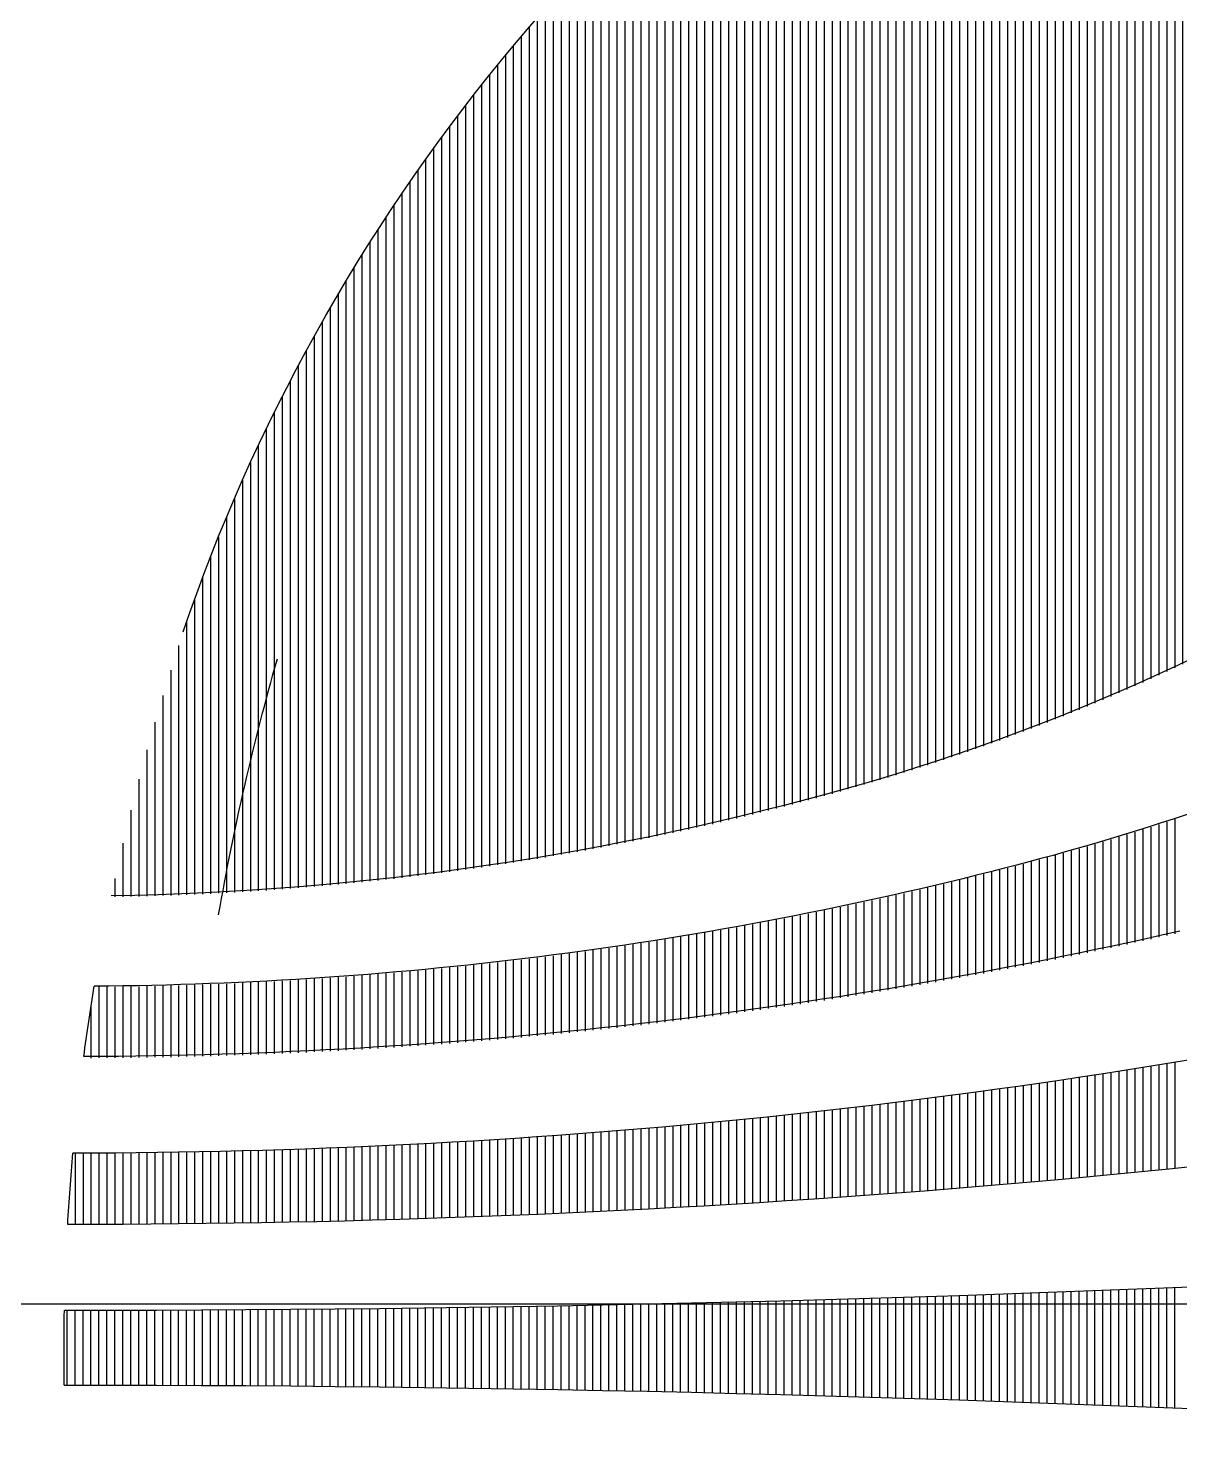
# Model space of a CAD drawing. Header units: millimetres. Extents: x -77 to 207, y -160 to 187.
# Drawn here: x -51.93927 to -51.93505, y 35.18606 to 35.19121 of the extents above; entities that cross this region are included whole.
import ezdxf
from ezdxf.xclip import XClip

# ---------------------------------------------------------------- set-up
doc = ezdxf.new("R2010")
doc.units = ezdxf.units.MM
doc.header["$LTSCALE"] = 0.1
doc.layers.add('C01 Foil blanco', color=30, linetype='Continuous')
doc.layers.add('X REF - ANELO INST bind$0$X REF - ANELO$0$E-GENERAL', color=8, linetype='Continuous')
pattern_1 = [(45, (0, 0), (-0.179605122421383, 0.1796051224213831), [])]

# ---------------------------------------------------------------- blocks, each defined once
blk = doc.blocks.new('X REF - ANELO INST bind$0$X REF - ANELO$0$AUDIT_I_120515110311-0')
at = {"color": 0}
for centre, radius, start, end in [((2.220489474828355, 0.316798832448967), 0.0099672494595885, 6.998704741774852, 8.67432527017136), ((2.220489474828355, 0.316798832448967), 0.0099672494595989, 3.023296807646706, 4.710006558866759), ((2.230443870441376, 0.409342891315646), 0.0923714434822247, 270, 270.0070457300351), ((2.220489474828355, 0.316798832448967), 0.0099672494595859, 0, 0.9923166444834469), ((2.220489474828355, 0.316798832448967), 0.0099672494595644, 359.2366733084932, 0), ((2.230443870441376, 0.2242946032738473), 0.0923714445597875, 89.99257572838404, 90)]:
    blk.add_arc(centre, radius, start, end, dxfattribs=at)
blk = doc.blocks.new('*X76')
at = {"color": 0}
for p, q in [((64.33915434204141, 50.4), (67.63000741442691, 50.4)), ((64.34815691324093, 50.2), (67.62100484322741, 50.2)), ((64.35709433321382, 50), (67.61206742325453, 50)), ((64.36596660479883, 49.8), (67.6031951516693, 49.8)), ((64.37477373081538, 49.6), (67.59438802565296, 49.6)), ((64.38351571406042, 49.40000000000001), (67.58564604240792, 49.40000000000001)), ((64.39219255731132, 49.2), (67.576969199157, 49.2)), ((64.40080426332383, 49), (67.56835749314428, 49)), ((64.40935083483328, 48.79999999999999), (67.55981092163485, 48.79999999999999)), ((64.41783227455426, 48.6), (67.55132948191408, 48.6)), ((64.42624858517956, 48.39999999999999), (67.54291317128853, 48.39999999999999)), ((64.43459976938266, 48.2), (67.53456198708568, 48.2)), ((64.44288582981494, 48), (67.52627592665317, 48)), ((64.45110676910758, 47.8), (67.51805498736053, 47.8)), ((64.45926258987082, 47.6), (67.5098991665975, 47.6)), ((64.4673532946938, 47.40000000000001), (67.50180846177432, 47.40000000000001)), ((64.47537888614532, 47.2), (67.493782870323, 47.2)), ((64.4833393667734, 47), (67.4858223896947, 47)), ((64.49123473910457, 46.79999999999998), (67.47792701736353, 46.79999999999998)), ((64.49906500564566, 46.6), (67.47009675082266, 46.6)), ((64.50683016888115, 46.39999999999999), (67.46233158758719, 46.39999999999999)), ((64.51453023127624, 46.2), (67.4546315251921, 46.2)), ((64.52216519527474, 46), (67.4469965611936, 46)), ((64.52973506329954, 45.8), (67.4394266931688, 45.8)), ((64.53723983775308, 45.6), (67.43192191871526, 45.6)), ((64.54467952101663, 45.4), (67.42448223545148, 45.4)), ((64.55205411545103, 45.2), (67.41710764101731, 45.2)), ((64.55936362339617, 45), (67.40979813307217, 45)), ((64.56660804717103, 44.79999999999999), (67.40255370929708, 44.79999999999999)), ((64.57378738907484, 44.59999999999999), (67.3953743673935, 44.59999999999999)), ((64.58090165138424, 44.4), (67.3882601050841, 44.4)), ((64.58795083635687, 44.2), (67.38121092011147, 44.2)), ((64.59493494622846, 44), (67.37422681023986, 44)), ((64.6018539832146, 43.79999999999999), (67.36730777325353, 43.79999999999999)), ((64.60870794951006, 43.6), (67.36045380695828, 43.6)), ((64.6154968472888, 43.39999999999998), (67.35366490917932, 43.39999999999998)), ((64.62222067870425, 43.2), (67.34694107776409, 43.2)), ((64.62887944588829, 43), (67.34028231058005, 43)), ((64.6354731509532, 42.8), (67.33368860551514, 42.8)), ((64.64200179598947, 42.6), (67.32715996047864, 42.6)), ((64.64846538306824, 42.40000000000001), (67.3206963734001, 42.40000000000001)), ((64.65486391423836, 42.2), (67.31429784222996, 42.2)), ((64.66119739152919, 42), (67.30796436493915, 42)), ((64.6674658169486, 41.79999999999997), (67.30169593951973, 41.79999999999997)), ((64.67366919248433, 41.6), (67.295492563984, 41.6)), ((64.67980752010271, 41.39999999999999), (67.28935423636564, 41.39999999999999)), ((64.68588080175027, 41.2), (67.28328095471807, 41.2)), ((64.69188903935219, 41), (67.27727271711613, 41)), ((64.69783223481295, 40.8), (67.27132952165539, 40.8)), ((64.7037103900168, 40.6), (67.26545136645132, 40.6)), ((64.70952350682683, 40.4), (67.2596382496415, 40.4)), ((64.71527158708591, 40.2), (67.25389016938243, 40.2)), ((64.72095463261576, 40), (67.24820712385258, 40)), ((64.7265726452174, 39.8), (67.24258911125094, 39.8)), ((64.73212562667184, 39.6), (67.23703612979646, 39.6)), ((64.73761357873853, 39.40000000000001), (67.23154817772956, 39.40000000000001)), ((64.74303650315731, 39.2), (67.22612525331101, 39.2)), ((64.74839440164601, 39), (67.22076735482231, 39)), ((64.75368727590285, 38.80000000000001), (67.21547448056549, 38.80000000000001)), ((64.75891512760495, 38.6), (67.21024662886316, 38.6)), ((64.76407795840896, 38.40000000000001), (67.20508379805939, 38.40000000000001)), ((64.76917576995083, 38.2), (67.19998598651748, 38.2)), ((64.7742085638456, 38), (67.19495319262273, 38)), ((64.77917634168762, 37.80000000000001), (67.1899854147805, 37.80000000000001)), ((64.78407910505166, 37.6), (67.18508265141668, 37.6)), ((64.78891685549024, 37.4), (67.1802449009781, 37.4)), ((64.79368959453632, 37.20000000000001), (67.17547216193202, 37.20000000000001)), ((64.79839732370169, 37), (67.17076443276642, 37)), ((64.80304004447794, 36.80000000000001), (67.16612171199017, 36.80000000000001)), ((64.80761775833571, 36.6), (67.16154399813261, 36.6)), ((64.8121304667252, 36.4), (67.15703128974314, 36.4)), ((64.81657817107543, 36.2), (67.1525835853929, 36.2)), ((64.82096087279568, 36), (67.14820088367264, 36)), ((64.82527857327386, 35.8), (67.14388318319446, 35.8)), ((64.82953127387736, 35.6), (67.13963048259075, 35.6)), ((64.83371897595384, 35.4), (67.1354427805145, 35.4)), ((64.83784168082889, 35.2), (67.13132007563922, 35.2)), ((64.84189938980853, 35), (67.1272623666598, 35)), ((64.84589210417789, 34.8), (67.12326965229045, 34.8)), ((64.84981982520094, 34.6), (67.1193419312674, 34.6)), ((64.85368255412207, 34.4), (67.11547920234602, 34.4)), ((64.85748029216438, 34.2), (67.11168146430396, 34.2)), ((64.86121304053017, 34), (67.10794871593794, 34)), ((64.8648808004018, 33.80000000000001), (67.10428095606653, 33.80000000000001)), ((64.86848357294046, 33.6), (67.10067818352786, 33.6)), ((64.87202135928715, 33.4), (67.09714039718097, 33.4)), ((64.87549416056207, 33.2), (67.09366759590625, 33.2)), ((64.8789019778644, 33), (67.09025977860392, 33)), ((64.88224481227347, 32.80000000000001), (67.08691694419463, 32.80000000000001)), ((64.88552266484771, 32.6), (67.0836390916204, 32.6)), ((64.88873553662461, 32.4), (67.0804262198435, 32.4)), ((64.8918834286219, 32.20000000000001), (67.07727832784646, 32.20000000000001)), ((64.8949663418357, 32), (67.07419541463264, 32)), ((64.8979842772419, 31.8), (67.07117747922644, 31.8)), ((64.90093723579639, 31.6), (67.0682245206717, 31.6)), ((64.90382521843411, 31.40000000000001), (67.06533653803422, 31.40000000000001)), ((64.90664822606868, 31.2), (67.06251353039966, 31.2)), ((64.90940625959409, 31), (67.059755496874, 31)), ((64.9120993198835, 30.8), (67.0570624365846, 30.8)), ((64.91472740778954, 30.6), (67.0544343486788, 30.6)), ((64.91729052414371, 30.4), (67.0518712323244, 30.4)), ((64.91978866975751, 30.2), (67.04937308671083, 30.2)), ((64.92222184542197, 30), (67.04693991104637, 30)), ((64.92459005190676, 29.8), (67.04457170456158, 29.8)), ((64.92689328996175, 29.6), (67.0422684665066, 29.6)), ((64.9291315603159, 29.4), (67.0400301961522, 29.4)), ((64.93130486367816, 29.2), (67.03785689279015, 29.2)), ((64.93341320073569, 29), (67.03574855573265, 29)), ((64.935456572156, 28.8), (67.03370518431234, 28.8)), ((64.937434978586, 28.6), (67.03172677788211, 28.6)), ((64.93934842065164, 28.4), (67.02981333581671, 28.4)), ((64.94119689895888, 28.2), (67.02796485750946, 28.2)), ((64.94298041409229, 28), (67.02618134237605, 28)), ((64.94469896661667, 27.8), (67.02446278985167, 27.8)), ((64.94635255707567, 27.6), (67.02280919939243, 27.6)), ((64.94794118599293, 27.4), (67.0212205704754, 27.4)), ((64.94946485387072, 27.20000000000001), (67.01969690259739, 27.20000000000001)), ((64.95092356119176, 27), (67.01823819527658, 27)), ((64.95231730841759, 26.8), (67.01684444805073, 26.8)), ((64.9536460959889, 26.6), (67.01551566047942, 26.6)), ((64.95490992432678, 26.40000000000001), (67.01425183214154, 26.40000000000001)), ((64.95610879383048, 26.2), (67.01305296263763, 26.2)), ((64.95724270488017, 26), (67.01191905158815, 26)), ((64.9583116578342, 25.8), (67.01085009863414, 25.8)), ((64.9593156530309, 25.6), (67.00984610343744, 25.6)), ((64.96025469078813, 25.4), (67.0089070656802, 25.4)), ((64.96112877140285, 25.2), (67.00803298506526, 25.2)), ((64.96193789515199, 25), (67.00722386131635, 25)), ((64.96268206229115, 24.8), (67.00647969417696, 24.8)), ((64.96336127305632, 24.6), (67.00580048341203, 24.6)), ((64.9639755276621, 24.4), (67.00518622880622, 24.4)), ((64.96452482630274, 24.2), (67.00463693016557, 24.2)), ((64.96500916915238, 24), (67.00415258731596, 24)), ((64.96542855636426, 23.8), (67.00373320010408, 23.8)), ((64.96578298807071, 23.6), (67.00337876839738, 23.6)), ((64.96607246438452, 23.4), (67.00308929208381, 23.4)), ((64.96629698539664, 23.2), (67.00286477107147, 23.2)), ((64.96645655117868, 23), (67.00270520528943, 23)), ((64.96655116178088, 22.8), (67.00261059468744, 22.8)), ((64.96658081723285, 22.6), (67.00258093923526, 22.6))]:
    blk.add_line(p, q, dxfattribs=at)
blk = doc.blocks.new('*X75')
at = {"color": 0}
for p, q in [((57.91151567785303, 50.4), (60.80641315365301, 50.4)), ((57.94737759596937, 50.2), (60.82842068008607, 50.2)), ((57.98297254292186, 50), (60.8502675200266, 50)), ((58.01830070301497, 49.8), (60.87195371527133, 49.8)), ((58.05336225900399, 49.6), (60.89347930729565, 49.6)), ((58.08815739210023, 49.40000000000001), (60.91484433725351, 49.40000000000001)), ((58.12268628197563, 49.2), (60.93604884597802, 49.2)), ((58.15694910676757, 49), (60.95709287398176, 49)), ((58.19094604308387, 48.79999999999999), (60.97797646145727, 48.79999999999999)), ((58.22467726600724, 48.6), (60.99869964827747, 48.6)), ((58.25814294910017, 48.39999999999999), (61.01926247399581, 48.39999999999999)), ((58.29134326440946, 48.2), (61.039664977847, 48.2)), ((58.32427838247086, 48), (61.05990719874694, 48)), ((58.35694847231343, 47.8), (61.07998917529368, 47.8)), ((58.38935370146436, 47.6), (61.09991094576718, 47.6)), ((58.42149423595308, 47.40000000000001), (61.11967254813009, 47.40000000000001)), ((58.45337024031588, 47.2), (61.1392740200281, 47.2)), ((58.48498187760015, 47), (61.15871539879004, 47)), ((58.51632930936871, 46.79999999999998), (61.17799672142847, 46.79999999999998)), ((58.54741269570407, 46.6), (61.19711802463996, 46.6)), ((58.57823219521279, 46.39999999999999), (61.21607934480545, 46.39999999999999)), ((58.60878796502934, 46.2), (61.23488071799056, 46.2)), ((58.63908016082056, 46), (61.25352217994606, 46)), ((58.66910893678954, 45.8), (61.27200376610801, 45.8)), ((58.69887444567972, 45.6), (61.29032551159843, 45.6)), ((58.72837683877897, 45.4), (61.30848745122523, 45.4)), ((58.75761626592328, 45.2), (61.32648961948274, 45.2)), ((58.7865928755011, 45), (61.34433205055223, 45)), ((58.81530681445685, 44.79999999999999), (61.36201477830184, 44.79999999999999)), ((58.84375822829486, 44.59999999999999), (61.37953783628735, 44.59999999999999)), ((58.87194726108314, 44.4), (61.39690125775199, 44.4)), ((58.89987405545729, 44.2), (61.41410507562728, 44.2)), ((58.92753875262394, 44), (61.43114932253297, 44)), ((58.95494149236458, 43.79999999999999), (61.44803403077752, 43.79999999999999)), ((58.98208241303911, 43.6), (61.4647592323584, 43.6)), ((59.00896165158943, 43.39999999999998), (61.48132495896232, 43.39999999999998)), ((59.03557934354304, 43.2), (61.4977312419657, 43.2)), ((59.06193562301647, 43), (61.51397811243464, 43)), ((59.08803062271875, 42.8), (61.53006560112567, 42.8)), ((59.11386447395482, 42.6), (61.54599373848561, 42.6)), ((59.13943730662893, 42.40000000000001), (61.5617625546522, 42.40000000000001)), ((59.16474924924798, 42.2), (61.57737207945411, 42.2)), ((59.1898004289248, 42), (61.59282234241146, 42)), ((59.21459097138139, 41.79999999999997), (61.60811337273592, 41.79999999999997)), ((59.23912100095217, 41.6), (61.62324519933122, 41.6)), ((59.26339064058725, 41.39999999999999), (61.63821785079313, 41.39999999999999)), ((59.28740001185532, 41.2), (61.65303135540979, 41.2)), ((59.311149234947, 41), (61.6676857411623, 41)), ((59.33463842867784, 40.8), (61.68218103572463, 40.8)), ((59.35786771049123, 40.6), (61.69651726646384, 40.6)), ((59.38083719646158, 40.4), (61.71069446044089, 40.4)), ((59.40354700129711, 40.2), (61.72471264441014, 40.2)), ((59.42599723834289, 40), (61.73857184482006, 40)), ((59.4481880195836, 39.8), (61.75227208781371, 39.8)), ((59.47011945564643, 39.6), (61.76581339922814, 39.6)), ((59.49179165580389, 39.40000000000001), (61.77919580459548, 39.40000000000001)), ((59.51320472797656, 39.2), (61.792419329143, 39.2)), ((59.53435877873585, 39), (61.80548399779292, 39)), ((59.5552539133066, 38.80000000000001), (61.81838983516315, 38.80000000000001)), ((59.57589023556986, 38.6), (61.83113686556716, 38.6)), ((59.59626784806537, 38.40000000000001), (61.84372511301456, 38.40000000000001)), ((59.61638685199432, 38.2), (61.85615460121089, 38.2)), ((59.63624734722178, 38), (61.8684253535584, 38)), ((59.65584943227907, 37.80000000000001), (61.88053739315569, 37.80000000000001)), ((59.67519320436664, 37.6), (61.89249074279834, 37.6)), ((59.69427875935614, 37.4), (61.90428542497904, 37.4)), ((59.71310619179295, 37.20000000000001), (61.91592146188746, 37.20000000000001)), ((59.73167559489855, 37), (61.92739887541121, 37)), ((59.74998706057289, 36.80000000000001), (61.93871768713512, 36.80000000000001)), ((59.76804067939662, 36.6), (61.94987791834217, 36.6)), ((59.78583654063342, 36.4), (61.96087959001353, 36.4)), ((59.80337473223219, 36.2), (61.97172272282825, 36.2)), ((59.82065534082928, 36), (61.98240733716432, 36)), ((59.83767845175061, 35.8), (61.9929334530981, 35.8)), ((59.85444414901379, 35.6), (62.003301090405, 35.6)), ((59.87095251533034, 35.4), (62.01351026855946, 35.4)), ((59.88720363210749, 35.2), (62.02356100673489, 35.2)), ((59.90319757945052, 35), (62.03345332380445, 35)), ((59.91893443616451, 34.8), (62.04318723834086, 34.8)), ((59.9344142797564, 34.6), (62.05276276861638, 34.6)), ((59.94963718643688, 34.4), (62.06217993260338, 34.4)), ((59.96460323112239, 34.2), (62.0714387479744, 34.2)), ((59.97931248743682, 34), (62.08053923210207, 34)), ((59.99376502771336, 33.80000000000001), (62.0894814020595, 33.80000000000001)), ((60.0079609229964, 33.6), (62.09826527462062, 33.6)), ((60.02190024304321, 33.4), (62.10689086625984, 33.4)), ((60.03558305632566, 33.2), (62.11535819315258, 33.2)), ((60.04900943003192, 33), (62.12366727117546, 33)), ((60.06217943006816, 32.80000000000001), (62.13181811590606, 32.80000000000001)), ((60.07509312106018, 32.6), (62.13981074262356, 32.6)), ((60.08775056635485, 32.4), (62.1476451663085, 32.4)), ((60.10015182802191, 32.20000000000001), (62.15532140164311, 32.20000000000001)), ((60.11229696685536, 32), (62.16283946301132, 32)), ((60.12418604237492, 31.8), (62.17019936449925, 31.8)), ((60.13581911282762, 31.6), (62.17740111989463, 31.6)), ((60.14719623518914, 31.40000000000001), (62.18444474268778, 31.40000000000001)), ((60.15831746516528, 31.2), (62.19133024607106, 31.2)), ((60.16918285719322, 31), (62.19805764293949, 31)), ((60.179792464443, 30.8), (62.20462694589037, 30.8)), ((60.19014633881877, 30.6), (62.21103816722386, 30.6)), ((60.20024453095995, 30.4), (62.21729131894289, 30.4)), ((60.21008709024268, 30.2), (62.2233864127532, 30.2)), ((60.21967406478085, 30), (62.22932346006359, 30)), ((60.22900550142735, 29.8), (62.23510247198601, 29.8)), ((60.23808144577536, 29.6), (62.24072345933553, 29.6)), ((60.2469019421591, 29.4), (62.24618643263061, 29.4)), ((60.25546703365529, 29.2), (62.25149140209311, 29.2)), ((60.26377676208412, 29), (62.25663837764841, 29)), ((60.27183116801003, 28.8), (62.26162736892547, 28.8)), ((60.27963029074307, 28.6), (62.266458385257, 28.6)), ((60.28717416833949, 28.4), (62.27113143567943, 28.4)), ((60.29446283760307, 28.2), (62.27564652893306, 28.2)), ((60.30149633408568, 28), (62.28000367346226, 28)), ((60.30827469208818, 27.8), (62.28420287741517, 27.8)), ((60.3147979446616, 27.6), (62.28824414864437, 27.6)), ((60.32106612360747, 27.4), (62.29212749470633, 27.4)), ((60.32707925947898, 27.20000000000001), (62.29585292286191, 27.20000000000001)), ((60.3328373815815, 27), (62.29942044007628, 27)), ((60.33834051797336, 26.8), (62.30283005301895, 26.8)), ((60.34358869546656, 26.6), (62.30608176806396, 26.6)), ((60.3485819396274, 26.40000000000001), (62.30917559128964, 26.40000000000001)), ((60.35332027477718, 26.2), (62.31211152847925, 26.2)), ((60.35780372399257, 26), (62.31488958512028, 26)), ((60.36203230910651, 25.8), (62.31750976640512, 25.8)), ((60.36600605070834, 25.6), (62.31997207723078, 25.6)), ((60.36972496814468, 25.4), (62.32227652219904, 25.4)), ((60.3731890795197, 25.2), (62.32442310561657, 25.2)), ((60.37639840169562, 25), (62.32641183149474, 25)), ((60.37935295029299, 24.8), (62.32824270354988, 24.8)), ((60.38205273969129, 24.6), (62.32991572520337, 24.6)), ((60.38449778302918, 24.4), (62.33143089958122, 24.4)), ((60.38668809220474, 24.2), (62.33278822951468, 24.2)), ((60.38862367787584, 24), (62.33398771753989, 24)), ((60.39030454946043, 23.8), (62.33502936589809, 23.8)), ((60.3917307151367, 23.6), (62.33591317653547, 23.6)), ((60.39290218184331, 23.4), (62.33663915110344, 23.4)), ((60.3938189552796, 23.2), (62.33720729095828, 23.2)), ((60.39448103990551, 23), (62.33761759716156, 23)), ((60.39488843894215, 22.8), (62.33787007047983, 22.8))]:
    blk.add_line(p, q, dxfattribs=at)
blk = doc.blocks.new('*X74')
at = {"color": 0}
for p, q in [((51.26322813506836, 50.4), (54.3928138614831, 50.4)), ((51.33439724288284, 50.2), (54.44228502180198, 50.2)), ((51.40481074163452, 50), (54.49137765732496, 50)), ((51.47447130449911, 49.8), (54.5400922649731, 49.8)), ((51.54338156367423, 49.6), (54.58842933698145, 49.6)), ((51.61154411094829, 49.40000000000001), (54.63638936092602, 49.40000000000001)), ((51.67896149825704, 49.2), (54.68397281975017, 49.2)), ((51.74563623822762, 49), (54.73118019179048, 49)), ((51.81157080471029, 48.79999999999999), (54.77801195080274, 48.79999999999999)), ((51.8767676332989, 48.6), (54.82446856598722, 48.6)), ((51.94122912183939, 48.39999999999999), (54.87055050201394, 48.39999999999999)), ((52.00495763092724, 48.2), (54.91625821904745, 48.2)), ((52.06795548439405, 48), (54.96159217277136, 48)), ((52.13022496978325, 47.8), (55.00655281441246, 47.8)), ((52.19176833881553, 47.6), (55.05114059076475, 47.6)), ((52.25258780784378, 47.40000000000001), (55.09535594421311, 47.40000000000001)), ((52.31268555829839, 47.2), (55.13919931275649, 47.2)), ((52.37206373712266, 47), (55.18267113003094, 47)), ((52.43072445719846, 46.79999999999998), (55.22577182533257, 46.79999999999998)), ((52.48866979776297, 46.6), (55.2685018236399, 46.6)), ((52.54590180481599, 46.39999999999999), (55.3108615456359, 46.39999999999999)), ((52.60242249151861, 46.2), (55.35285140773021, 46.2)), ((52.65827401227467, 46), (55.39447182208056, 46)), ((52.71360142231933, 45.8), (55.43572319661421, 45.8)), ((52.76841851248711, 45.6), (55.47660593504895, 45.6)), ((52.82272627671478, 45.4), (55.51712043691415, 45.4)), ((52.87652569716033, 45.2), (55.55726709757118, 45.2)), ((52.92981774430007, 45), (55.59704630823357, 45)), ((52.98260337702391, 44.79999999999999), (55.63645845598742, 44.79999999999999)), ((53.03488354272922, 44.59999999999999), (55.67550392381079, 44.59999999999999)), ((53.08665917741345, 44.4), (55.71418309059359, 44.4)), ((53.13793120576477, 44.2), (55.7524963311566, 44.2)), ((53.18870054125184, 44), (55.79044401627064, 44)), ((53.23896808621165, 43.79999999999999), (55.82802651267535, 43.79999999999999)), ((53.28873473193636, 43.6), (55.8652441830976, 43.6)), ((53.33800135875842, 43.39999999999998), (55.90209738627007, 43.39999999999998)), ((53.38676883613466, 43.2), (55.93858647694896, 43.2)), ((53.43503802272869, 43), (55.97471180593213, 43)), ((53.48280976649228, 42.8), (56.0104737200764, 42.8)), ((53.53008490474531, 42.6), (56.04587256231525, 42.6)), ((53.57686426425425, 42.40000000000001), (56.0809086716755, 42.40000000000001)), ((53.62314866130978, 42.2), (56.11558238329462, 42.2)), ((53.6689389018029, 42), (56.14989402843722, 42)), ((53.71423578129967, 41.79999999999997), (56.18384393451134, 41.79999999999997)), ((53.75904008511522, 41.6), (56.217432425085, 41.6)), ((53.80335258838588, 41.39999999999999), (56.25065981990185, 41.39999999999999)), ((53.84717405614086, 41.2), (56.28352643489723, 41.2)), ((53.89050524337213, 41), (56.31603258221354, 41)), ((53.93334689510368, 40.8), (56.34817857021568, 40.8)), ((53.97569974645914, 40.6), (56.3799647035061, 40.6)), ((54.01756452272883, 40.4), (56.41139128293977, 40.4)), ((54.05894193943516, 40.2), (56.44245860563898, 40.2)), ((54.09983270239727, 40), (56.47316696500762, 40)), ((54.14023750779472, 39.8), (56.50351665074561, 39.8)), ((54.18015704222955, 39.6), (56.53350794886296, 39.6)), ((54.2195919827881, 39.40000000000001), (56.56314114169368, 39.40000000000001)), ((54.25854299710099, 39.2), (56.59241650790939, 39.2)), ((54.29701074340269, 39), (56.62133432253285, 39)), ((54.33499587058975, 38.80000000000001), (56.64989485695128, 38.80000000000001)), ((54.37249901827821, 38.6), (56.67809837892935, 38.6)), ((54.40952081685981, 38.40000000000001), (56.70594515262209, 38.40000000000001)), ((54.44606188755756, 38.2), (56.73343543858759, 38.2)), ((54.48212284248004, 38), (56.76056949379963, 38)), ((54.51770428467483, 37.80000000000001), (56.78734757165965, 37.80000000000001)), ((54.55280680818126, 37.6), (56.81376992200933, 37.6)), ((54.5874309980818, 37.4), (56.83983679114206, 37.4)), ((54.62157743055286, 37.20000000000001), (56.86554842181502, 37.20000000000001)), ((54.65524667291465, 37), (56.89090505326057, 37)), ((54.68843928367997, 36.80000000000001), (56.91590692119769, 36.80000000000001)), ((54.72115581260235, 36.6), (56.94055425784313, 36.6)), ((54.75339680072313, 36.4), (56.96484729192235, 36.4)), ((54.78516278041772, 36.2), (56.98878624868058, 36.2)), ((54.81645427544122, 36), (57.01237134989316, 36)), ((54.84727180097278, 35.8), (57.03560281387621, 35.8)), ((54.87761586365948, 35.6), (57.05848085549685, 35.6)), ((54.90748696165934, 35.4), (57.08100568618329, 35.4)), ((54.93688558468328, 35.2), (57.10317751393489, 35.2)), ((54.96581221403643, 35), (57.12499654333178, 35)), ((54.99426732265894, 34.8), (57.14646297554446, 34.8)), ((55.02225137516528, 34.6), (57.16757700834341, 34.6)), ((55.04976482788345, 34.4), (57.18833883610798, 34.4)), ((55.07680812889304, 34.2), (57.20874864983591, 34.2)), ((55.10338171806267, 34), (57.22880663715182, 34)), ((55.12948602708656, 33.80000000000001), (57.24851298231629, 33.80000000000001)), ((55.15512147952042, 33.6), (57.26786786623425, 33.6)), ((55.18028849081671, 33.4), (57.28687146646335, 33.4)), ((55.20498746835874, 33.2), (57.30552395722249, 33.2)), ((55.22921881149471, 33), (57.3238255093994, 33)), ((55.25298291157026, 32.80000000000001), (57.34177629055913, 32.80000000000001)), ((55.27628015196096, 32.6), (57.35937646495141, 32.6)), ((55.29911090810371, 32.4), (57.37662619351842, 32.4)), ((55.32147554752746, 32.20000000000001), (57.3935256339021, 32.20000000000001)), ((55.34337442988354, 32), (57.41007494045153, 32)), ((55.36480790697464, 31.8), (57.42627426423007, 31.8)), ((55.38577632278395, 31.6), (57.44212375302217, 31.6)), ((55.40628001350299, 31.40000000000001), (57.45762355134028, 31.40000000000001)), ((55.42631930755884, 31.2), (57.47277380043153, 31.2)), ((55.44589452564097, 31), (57.48757463828411, 31)), ((55.46500598072729, 30.8), (57.50202619963363, 30.8)), ((55.48365397810925, 30.6), (57.51612861596936, 30.6)), ((55.50183881541681, 30.4), (57.52988201554024, 30.4)), ((55.5195607826422, 30.2), (57.54328652336061, 30.2)), ((55.53682016216342, 30), (57.55634226121618, 30)), ((55.55361722876705, 29.8), (57.5690493476693, 29.8)), ((55.56995224967018, 29.6), (57.5814078980647, 29.6)), ((55.58582548454189, 29.4), (57.59341802453442, 29.4)), ((55.60123718552432, 29.2), (57.60507983600326, 29.2)), ((55.61618759725246, 29), (57.61639343819331, 29)), ((55.63067695687397, 28.8), (57.62735893362933, 28.8)), ((55.64470549406815, 28.6), (57.63797642164285, 28.6)), ((55.65827343106412, 28.4), (57.64824599837715, 28.4)), ((55.67138098265869, 28.2), (57.6581677567912, 28.2)), ((55.68402835623331, 28), (57.66774178666432, 28)), ((55.69621575177078, 27.8), (57.67696817459989, 27.8)), ((55.70794336187089, 27.6), (57.68584700402954, 27.6)), ((55.71921137176591, 27.4), (57.69437835521671, 27.4)), ((55.73001995933522, 27.20000000000001), (57.70256230526054, 27.20000000000001)), ((55.74036929511937, 27), (57.71039892809901, 27)), ((55.75025954233371, 26.8), (57.71788829451276, 26.8)), ((55.75969085688109, 26.6), (57.72503047212779, 26.6)), ((55.76866338736448, 26.40000000000001), (57.731825525419, 26.40000000000001)), ((55.77717727509841, 26.2), (57.73827351571265, 26.2)), ((55.78523265412034, 26), (57.74437450118944, 26)), ((55.79282965120118, 25.8), (57.75012853688708, 25.8)), ((55.79996838585518, 25.6), (57.75553567470268, 25.6)), ((55.80664897034957, 25.4), (57.76059596339521, 25.4)), ((55.81287150971323, 25.2), (57.76530944858762, 25.2)), ((55.81863610174494, 25), (57.7696761727689, 25)), ((55.82394283702121, 24.8), (57.77369617529604, 24.8)), ((55.82879179890335, 24.6), (57.77736949239579, 24.6)), ((55.83318306354391, 24.4), (57.78069615716635, 24.4)), ((55.83711669989288, 24.2), (57.78367619957865, 24.2)), ((55.84059276970288, 24), (57.786309646478, 24)), ((55.84361132753421, 23.8), (57.78859652158507, 23.8)), ((55.84617242075902, 23.6), (57.79053684549707, 23.6)), ((55.84827608956499, 23.4), (57.79213063568858, 23.4)), ((56.39067603535378, 23.2), (57.79337790651254, 23.2))]:
    blk.add_line(p, q, dxfattribs=at)
blk = doc.blocks.new('*X73')
at = {"color": 0}
for p, q in [((18.58834799655503, 72.2), (20.70089608242815, 72.2)), ((18.68397650313882, 72.40000000000002), (19.33530184203698, 72.40000000000002)), ((18.40278064781413, 71.79999999999998), (22.63135583858593, 71.79999999999998)), ((18.49462293020244, 72), (21.74970500216534, 72)), ((18.22466530265444, 71.4), (24.10111380107914, 71.4)), ((18.31280119702485, 71.60000000000002), (23.4049534043793, 71.60000000000002)), ((18.05385031797622, 71), (25.32803221876574, 71)), ((18.13835434141837, 71.2), (24.73814436603936, 71.2)), ((17.9711358422363, 70.8), (25.87913682351417, 70.8)), ((17.81100887175408, 70.4), (26.88794149555878, 70.4)), ((17.89019410783977, 70.60000000000002), (26.39756523940775, 70.60000000000002)), ((17.65784562381891, 70), (27.79821506893063, 70)), ((17.73356443490958, 70.2), (27.35386760402688, 70.2)), ((17.51152670900532, 69.6), (28.63110178438992, 69.6)), ((17.58383777312218, 69.8), (28.22331738537778, 69.8)), ((17.44089873344261, 69.4), (29.02318214519337, 69.4)), ((17.30463954568065, 69), (29.76567641422528, 69)), ((17.37194060921775, 69.2), (29.40092621761948, 69.2)), ((17.17495959027732, 68.60000000000001), (30.46790784948544, 68.60000000000001)), ((17.23898318520041, 68.8), (30.12088486708674, 68.8)), ((17.05176497477026, 68.2), (31.13901352619624, 68.2)), ((17.11255723127929, 68.4), (30.80715831300493, 68.4)), ((16.9925720724005, 68), (31.46381926408696, 68)), ((16.87894319916033, 67.60000000000001), (32.0935288965085, 67.60000000000001)), ((16.9349681503302, 67.8), (31.78189338434603, 67.8)), ((16.77159193706568, 67.2), (32.69854742627334, 67.2)), ((16.82448756434546, 67.4), (32.39899660950263, 67.4)), ((16.67044514673137, 66.8), (33.28081418748363, 66.8)), ((16.72024734553582, 67), (32.99241434140733, 67)), ((16.62217701851224, 66.60000000000001), (33.56394916777582, 66.60000000000001)), ((16.53021124507576, 66.2), (34.11516814213501, 66.2)), ((16.57543495212627, 66.4), (33.84200820644521, 66.4)), ((16.4442895898777, 65.8), (34.64744386682595, 65.8)), ((16.48649849433126, 66), (34.3835947866349, 66)), ((16.36435630834916, 65.4), (35.16198677253778, 65.4)), ((16.40357770857916, 65.60000000000001), (34.90686186527856, 65.60000000000001)), ((16.29036015505924, 65), (35.65987079821318, 65)), ((16.3266191226142, 65.2), (35.41294876219253, 65.2)), ((16.25557367464427, 64.8), (35.90286918269396, 64.8)), ((16.1903965493665, 64.4), (36.37752982040651, 64.4)), ((16.22225421088188, 64.6), (36.14205405100508, 64.6)), ((16.13104703073033, 64), (36.83774554815143, 64)), ((16.15999572754644, 64.2), (36.60939559736743, 64.2)), ((16.07748837026516, 63.6), (37.28425193289128, 63.6)), ((16.10354598832036, 63.79999999999999), (37.0626692366429, 63.79999999999999)), ((16.05287018372545, 63.39999999999999), (37.50257489542118, 63.39999999999999)), ((16.00793730132902, 63), (37.92974812714572, 63)), ((16.02968766994609, 63.2), (37.71771562998875, 63.2)), ((15.96872002877369, 62.6), (38.34476808890835, 62.6)), ((15.98761577870134, 62.80000000000001), (38.13874308069829, 62.80000000000001)), ((15.9351946693237, 62.2), (38.7481642839725, 62.2)), ((15.95124720178417, 62.40000000000001), (38.5478878400775, 62.40000000000001)), ((15.92056002233874, 62), (38.94565679039239, 62)), ((15.89553583458848, 61.6), (39.33251544072786, 61.6)), ((15.90734106930774, 61.79999999999999), (39.14042229603867, 61.79999999999999)), ((15.87615968816601, 61.2), (39.70889247210502, 61.2)), ((15.88514255693268, 61.4), (39.52198869387783, 61.4)), ((15.86242004318824, 60.8), (40.07518365555696, 60.8)), ((15.86858589203059, 61), (39.89327524868524, 61)), ((15.8543087357595, 60.4), (40.43175524589975, 60.4)), ((15.85766122638272, 60.6), (40.25466257847948, 60.6)), ((15.85236207434174, 60.2), (40.60650331203021, 60.2)), ((15.85182095366164, 60), (40.77894693459173, 60)), ((15.85268529354676, 59.8), (40.9491248476356, 59.8)), ((15.85495522206062, 59.6), (41.11707442982025, 59.6)), ((15.85863107559753, 59.40000000000001), (41.28283176848474, 59.40000000000001)), ((15.86371339913192, 59.2), (41.44643171983207, 59.2)), ((15.87020294662264, 59), (41.60790796550656, 59)), ((15.87810068157279, 58.79999999999999), (41.76729306582667, 58.79999999999999)), ((15.88740777774607, 58.6), (41.92461850991185, 58.6)), ((15.89812562004099, 58.39999999999999), (42.0799147629219, 58.39999999999999)), ((15.9102558055244, 58.2), (42.23321131061005, 58.2)), ((15.92380014462612, 58), (42.384536701374, 58)), ((15.93876066249692, 57.80000000000001), (42.53406007558878, 57.80000000000001)), ((15.95513960053188, 57.6), (42.68207497697392, 57.6)), ((15.97293941806234, 57.40000000000001), (42.82860426756111, 57.40000000000001)), ((15.9921627942189, 57.2), (42.97366356460857, 57.2)), ((16.01281262996927, 57), (43.11726811381745, 57)), ((16.03489205033423, 56.79999999999999), (43.25943280102872, 56.79999999999999)), ((16.05840440678602, 56.6), (43.40017216344079, 56.6)), ((16.08335327983329, 56.4), (43.53950040037108, 56.4)), ((16.10974248179737, 56.2), (43.6774313835846, 56.2)), ((16.13757605978519, 56), (43.81397866721029, 56)), ((16.166858298864, 55.8), (43.94915549726486, 55.8)), ((16.19759372544413, 55.6), (44.08297482080331, 55.6)), ((16.22978711087607, 55.4), (44.21544929471342, 55.4)), ((16.26344347526868, 55.2), (44.34659129417128, 55.2)), ((16.29856809153593, 55), (44.47641292077341, 55)), ((16.33516648967997, 54.8), (44.60492601036054, 54.8)), ((16.373244461319, 54.6), (44.73214214054707, 54.6)), ((16.41280806446875, 54.40000000000001), (44.85807263796972, 54.40000000000001)), ((16.4538636285875, 54.2), (44.98272858526797, 54.2)), ((16.49641775989433, 54), (45.10612082780785, 54)), ((16.54047734697201, 53.79999999999999), (45.22825998016133, 53.79999999999999)), ((16.58604956666593, 53.6), (45.34915643235136, 53.6)), ((16.63314189029128, 53.39999999999999), (45.46882035587254, 53.39999999999999)), ((16.6817620901623, 53.2), (45.58726170949815, 53.2)), ((16.73191824645676, 53), (45.70449024488153, 53)), ((16.78361875443165, 52.80000000000001), (45.82051551196145, 52.80000000000001)), ((16.83687233200546, 52.6), (45.93534686417895, 52.6)), ((16.89168802772423, 52.40000000000001), (46.04899346351444, 52.40000000000001)), ((16.9480752291297, 52.2), (46.16146428535162, 52.2)), ((17.00604367154891, 52), (46.27276812317593, 52)), ((17.06560344732577, 51.79999999999999), (46.38291359311414, 51.79999999999999)), ((17.12676501551701, 51.6), (46.49190913832155, 51.6)), ((17.18953921207578, 51.4), (46.59976303322267, 51.4)), ((17.25393726054816, 51.2), (46.70648338761179, 51.2)), ((17.31997078330965, 51), (46.81207815061823, 51)), ((17.38765181337004, 50.8), (46.9165551145425, 50.8)), ((17.45699280677765, 50.6), (47.01992191856747, 50.6)), ((17.52800665565584, 50.4), (47.12218605235018, 50.4)), ((17.60070670190662, 50.2), (47.22335485949836, 50.2)), ((17.67510675161946, 50), (47.32343554093636, 50)), ((17.75122109022545, 49.8), (47.42243515816443, 49.8)), ((17.82906449844009, 49.6), (47.52036063641571, 49.6)), ((17.90865226904132, 49.40000000000001), (47.61721876771431, 49.40000000000001)), ((17.99000022453236, 49.2), (47.71301621383851, 49.2)), ((18.07312473574324, 49), (47.80775950919244, 49)), ((18.15804274142852, 48.79999999999999), (47.90145506358952, 48.79999999999999)), ((18.24477176892294, 48.6), (47.99410916495096, 48.6)), ((18.33332995592213, 48.39999999999999), (48.08572798192225, 48.39999999999999)), ((18.42373607345993, 48.2), (48.17631756641089, 48.2)), ((18.51600955016001, 48), (48.26588385604754, 48)), ((18.61017049784548, 47.8), (48.35443267657407, 47.8)), ((18.70623973859694, 47.6), (48.4419697441605, 47.6)), ((18.80423883335652, 47.40000000000001), (48.52850066765328, 47.40000000000001)), ((18.90419011218404, 47.2), (48.61403095075782, 47.2)), ((19.0061167062796, 47), (48.69856599415697, 47)), ((19.11004258189712, 46.79999999999998), (48.78211109756772, 46.79999999999998)), ((19.21599257628344, 46.6), (48.8646714617387, 46.6)), ((19.32399243578976, 46.39999999999999), (48.94625219038942, 46.39999999999999)), ((19.43403773282364, 46.2), (49.02685829209471, 46.2)), ((19.5457097747468, 46), (49.10649468211444, 46)), ((19.65888017595891, 45.8), (49.18516618417171, 45.8)), ((19.77356351128937, 45.6), (49.26287753218065, 45.6)), ((19.88977474390071, 45.4), (49.33963337192507, 45.4)), ((20.00752923827434, 45.2), (49.41543826269045, 45.2)), ((20.12684277378955, 45), (49.49029667884977, 45)), ((20.2477315589288, 44.79999999999999), (49.56421301140553, 44.79999999999999)), ((20.37021224614463, 44.59999999999999), (49.63719156948857, 44.59999999999999)), ((20.49430194742591, 44.4), (49.70923658181565, 44.4)), ((20.62001825060395, 44.2), (49.78035219810658, 44.2)), ((20.74737923644122, 44), (49.8505424904626, 44)), ((20.87640349654917, 43.79999999999999), (49.91981145470678, 43.79999999999999)), ((21.00711015218433, 43.6), (49.98816301168775, 43.6)), ((21.1395188739756, 43.39999999999998), (50.05560100854807, 43.39999999999998)), ((21.2736499026397, 43.2), (50.12212921995796, 43.2)), ((21.40952407074535, 43), (50.1877513493156, 43)), ((21.54716282559193, 42.8), (50.25247102991486, 42.8)), ((21.68658825327268, 42.6), (50.3162918260817, 42.6)), ((21.82782310399814, 42.40000000000001), (50.37921723427972, 42.40000000000001)), ((21.97089081876137, 42.2), (50.44128784720657, 42.2)), ((22.11581555743241, 42), (50.50265339281189, 42)), ((22.2626222283769, 41.79999999999997), (50.56333098148517, 41.79999999999997)), ((22.41133651970075, 41.6), (50.62332257989375, 41.6)), ((22.56198493223143, 41.39999999999999), (50.68263012510796, 41.39999999999999)), ((22.71459481435491, 41.2), (50.7412555249486, 41.2)), ((22.86919439883781, 41), (50.79920065832647, 41)), ((23.02581284177427, 40.8), (50.85646737557568, 40.8)), ((23.18448026380985, 40.6), (50.91305749877935, 40.6)), ((23.34522779380677, 40.4), (50.96897282208874, 40.4)), ((23.50808761513018, 40.2), (51.02421511203599, 40.2)), ((23.67309301474977, 40), (51.07878610783997, 40)), ((23.84027843536976, 39.8), (51.13268752170607, 39.8)), ((24.00967953081823, 39.6), (51.18592103911957, 39.6)), ((24.18133322494901, 39.40000000000001), (51.23848831913303, 39.40000000000001)), ((24.35527777433247, 39.2), (51.29039099464755, 39.2)), ((24.53155283503761, 39), (51.34163067268836, 39)), ((24.71019953383716, 38.80000000000001), (51.39220893467447, 38.80000000000001)), ((24.89126054419954, 38.6), (51.44212733668275, 38.6)), ((25.0747801674674, 38.40000000000001), (51.49138740970659, 38.40000000000001)), ((25.260804419663, 38.2), (51.53999065990892, 38.2)), ((25.44938112440487, 38), (51.58793856887014, 38)), ((25.64056001247141, 37.80000000000001), (51.63523259383071, 37.80000000000001)), ((25.83439282860248, 37.6), (51.68187416792861, 37.6)), ((26.03093344619417, 37.4), (51.72786470043188, 37.4)), ((26.23023799061255, 37.20000000000001), (51.77320557696616, 37.20000000000001)), ((26.43236497193341, 37), (51.81789815973736, 37)), ((26.63737542800493, 36.80000000000001), (51.86194378774975, 36.80000000000001)), ((26.84533307883413, 36.6), (51.90534377701911, 36.6)), ((27.05630449341402, 36.4), (51.94809942078165, 36.4)), ((27.27035927024144, 36.2), (51.99021198969815, 36.2)), ((27.48757023292731, 36), (52.03168273205367, 36)), ((27.70801364247339, 35.8), (52.07251287395334, 35.8)), ((27.93176942798832, 35.6), (52.11270361951329, 35.6)), ((28.15892143784309, 35.4), (52.15225615104785, 35.4)), ((28.3895577135278, 35.2), (52.19117162925239, 35.2)), ((28.62377078877413, 35), (52.22945119338225, 35)), ((28.86165801685781, 34.8), (52.26709596142746, 34.8)), ((29.10332192940181, 34.6), (52.3041070302839, 34.6)), ((29.34887063047381, 34.4), (52.34048547592027, 34.4)), ((29.59841823032472, 34.2), (52.37623235354148, 34.2)), ((29.85208532376262, 34), (52.41134869774814, 34)), ((30.10999951891851, 33.80000000000001), (52.44583552269257, 33.80000000000001)), ((30.37229602306008, 33.6), (52.47969382223097, 33.6)), ((30.63897446326673, 33.4), (52.51292457007233, 33.4)), ((30.90940320171045, 33.2), (52.54552871992336, 33.2)), ((31.18357115871995, 33), (52.57750720563058, 33)), ((31.46158093509497, 32.80000000000001), (52.60886094131843, 32.80000000000001)), ((31.74354043907492, 32.6), (52.63959082152439, 32.6)), ((32.02956328026193, 32.4), (52.66969772133064, 32.4)), ((32.31976920210537, 32.20000000000001), (52.69918249649248, 32.20000000000001)), ((32.6142845576717, 32), (52.72804598356361, 32)), ((32.91324283412398, 31.8), (52.75628900001811, 31.8)), ((33.21678523215837, 31.6), (52.78391234436936, 31.6)), ((33.52506130761482, 31.40000000000001), (52.81091679628591, 31.40000000000001)), ((33.83822968362864, 31.2), (52.83730311670421, 31.2)), ((34.15645884305396, 31), (52.86307204793847, 31)), ((34.47992801251983, 30.8), (52.88822431378733, 30.8)), ((34.80882815143094, 30.6), (52.91276061963785, 30.6)), ((35.14336306157527, 30.4), (52.93668165256636, 30.4)), ((35.4837506358427, 30.2), (52.95998808143675, 30.2)), ((35.83022426801328, 30), (52.98268055699553, 30)), ((36.18303444979473, 29.8), (53.00475971196443, 29.8)), ((36.54245058647546, 29.6), (53.0262261611301, 29.6)), ((36.90876306896897, 29.4), (53.04708050143097, 29.4)), ((37.28228564799721, 29.2), (53.06732331204172, 29.2)), ((37.66335816613868, 29), (53.0869551544547, 29)), ((38.05234971604621, 28.8), (53.10597657255883, 28.8)), ((38.449662309113, 28.6), (53.12438809271607, 28.6)), ((38.85573515931556, 28.4), (53.14219022383497, 28.4)), ((39.27104971336012, 28.2), (53.15938345744186, 28.2)), ((39.69613559265235, 28), (53.17596826774938, 28)), ((40.13157765785336, 27.8), (53.1919451117226, 27.8)), ((40.57802446693615, 27.6), (53.20731442914244, 27.6)), ((41.03619847853518, 27.4), (53.22207664266681, 27.4)), ((41.50690846248397, 27.20000000000001), (53.23623215788909, 27.20000000000001)), ((41.99106473133328, 27), (53.24978136339436, 27)), ((42.48969801929535, 26.8), (53.26272463081295, 26.8)), ((43.0039831375701, 26.6), (53.2750623148719, 26.6)), ((43.53526897301277, 26.40000000000001), (53.28679475344371, 26.40000000000001)), ((44.08511704379974, 26.2), (53.29792226759282, 26.2)), ((44.65535180156692, 26), (53.30844516161986, 26)), ((45.24812737826125, 25.8), (53.31836372310334, 25.8)), ((45.866017873795, 25.6), (53.32767822293909, 25.6)), ((46.51100180781006, 25.4), (53.33638891537746, 25.4)), ((47.18102177371376, 25.2), (53.34449603805803, 25.2)), ((47.87822369831437, 25), (53.35199981204212, 25)), ((48.60590392934427, 24.8), (53.35890044184306, 24.8)), ((49.36809840444775, 24.6), (53.36519811545407, 24.6)), ((50.16983882724523, 24.4), (53.3708930043739, 24.4)), ((51.01753577062476, 24.2), (53.37598526363023, 24.2)), ((51.919575285477, 24), (53.38047503180075, 24)), ((52.88729548594152, 23.8), (53.38436243103212, 23.8))]:
    blk.add_line(p, q, dxfattribs=at)
blk = doc.blocks.new('X REF - ANELO INST bind$0$X REF - ANELO$0$grupo electrogeno')
at = {"layer": 'X REF - ANELO INST bind$0$X REF - ANELO$0$E-GENERAL'}
blk.add_line((-163.9936195929199, 149.9902659905808), (-164.1241479082733, 149.9902659905808), dxfattribs=at)
for centre, major_axis, ratio, start_param, end_param in [((-164.0474446516769, 150.0730363330578), (0.0899051269707429, 4.1367e-12), 0.9173503984352164, 4.712388980342479, 4.828695314583463), ((-164.0474446516769, 149.907814646391), (0.0899051269616338, 2.0132e-12), 0.9173503985278452, 1.454489992521529, 1.570796326774351), ((-164.0474488293803, 149.9560318907013), (-0.0370000520422955, 4.541e-13), 0.9173503984754243, 4.536854038927375, 4.712249268366742), ((-164.0474488293803, 149.9686779640044), (-0.02292970326158389, 8.392e-13), 0.9173503984598775, 4.495666372557335, 4.711323674065485), ((-164.0474488293803, 149.9738979797061), (-0.0168540256072886, 1.0744e-12), 0.9173503984566752, 4.467848488331283, 4.708594564217483), ((-164.0474488293803, 149.977387530645), (0.0127693204709071, 2.449e-13), 0.9173503985232739, 1.298204440499879, 1.562758796589434), ((-164.0377560384268, 149.9904432713178), (-0.0065579439333655, 0.0065579439333655), 0.9999999998888869, 0.9592631646236764, 1.063022737469094), ((-164.0474446516769, 149.979871668092), (0.0097011238990159, 7.28e-14), 0.9173503984970648, 1.269588477609508, 1.554245210460944), ((-164.0464947655296, 149.9805183090715), (-0.0092256251685171, 1.9663e-12), 0.9173503984680897, 4.11871162552684, 4.439797094321269), ((-164.0468001319008, 149.9817748746407), (0.0075286382472515, 1.969e-13), 0.9173503984906258, 0.9272952179356446, 1.269588477596192), ((-164.0398307162727, 149.9898520208443), (-0.0075286382472487, 2.037000000000002e-13), 0.9173503984932162, 0.3012078492067427, 0.6435011088667393), ((-164.0411466717424, 149.9889466266388), (-0.0058836939103985, 7.445e-13), 0.9173503984937362, 0.6435011089673841, 1.066200681970739)]:
    blk.add_ellipse(centre, major_axis=major_axis, ratio=ratio, start_param=start_param, end_param=end_param, dxfattribs=at)
at = {"layer": 'X REF - ANELO INST bind$0$X REF - ANELO$0$E-GENERAL', "xscale": 0.9732999999998808, "yscale": 0.8928571428571102, "rotation": 180}
blk.add_blockref('X REF - ANELO INST bind$0$X REF - ANELO$0$AUDIT_I_120515110311-0', (-161.8765536325765, 150.2732993717186), dxfattribs=at)
at = {"layer": 'X REF - ANELO INST bind$0$X REF - ANELO$0$E-GENERAL', "xscale": 0.0001339285716995, "yscale": 0.0001459950002953, "zscale": 0.0001500000003034, "rotation": 270}
blk.add_blockref('*X76', (-164.0507454072915, 149.9992627103777), dxfattribs=at)
at = {"layer": 'X REF - ANELO INST bind$0$X REF - ANELO$0$E-GENERAL', "extrusion": (0, 0, -1), "xscale": 0.0001339285716995, "yscale": 0.0001459950002953, "zscale": -0.00015, "rotation": 90}
for name in ['*X75', '*X74', '*X73']:
    blk.add_blockref(name, (164.0507454072915, 149.9816238322578), dxfattribs=at)
blk = doc.blocks.new('X REF - ANELO INST bind$0$X REF - ANELO$0$A$C1F186A80')
at = {"xscale": -1, "rotation": 180}
blk.add_blockref('X REF - ANELO INST bind$0$X REF - ANELO$0$grupo electrogeno', (165.3067234697929, 151.3561508176552), dxfattribs=at)
blk = doc.blocks.new('X REF - ANELO INST bind$0$X REF - ANELO')
blk.add_blockref('X REF - ANELO INST bind$0$X REF - ANELO$0$A$C1F186A80', (-53.1984042113251, 33.82065537134699))
blk = doc.blocks.new('X REF - ANELO INST bind')
ref = blk.add_blockref('X REF - ANELO INST bind$0$X REF - ANELO', (0, 0))
XClip(ref).set_block_clipping_path([(-76.96807374145067, -24.7711317477457), (92.98603554183842, 61.16696301676586)])

msp = doc.modelspace()

# ---------------------------------------------------------------- hatches: boundary and pattern name
at = {"layer": 'C01 Foil blanco'}
h = msp.add_hatch(dxfattribs=at)
h.set_pattern_fill('ANSI31', color=256, scale=0.08, style=0)
h.set_pattern_definition(pattern_1)
h.paths.add_polyline_path([(-44.7587872285531, 37.43657736447868), (-44.75878722810101, 41.58805922583512), (-53.19843420430462, 41.58800789757138), (-53.19843420430463, 33.67850681728375), (-49.10586476868843, 33.67850681728375), (-49.10466901793127, 37.43657166896041)])
h = msp.add_hatch(dxfattribs=at)
h.set_pattern_fill('ANSI31', color=256, scale=0.08, style=0)
h.set_pattern_definition(pattern_1)
edge = h.paths.add_edge_path()
edge.add_line((-49.02141086340885, 4.584873984418305), (-49.02140985002017, 14.56085159720625))
edge.add_line((-49.02140985002017, 14.56085159720625), (-53.1983998503886, 14.56085159720625))
edge.add_line((-53.1983998503886, 14.56085159720625), (-53.19839985038858, 16.71428552928791))
edge.add_line((-53.19839985038858, 16.71428552928791), (-49.02145092644702, 16.71428557417472))
edge.add_line((-49.02145092644702, 16.71428557417472), (-49.02145092644702, 37.38051236047079))
edge.add_line((-49.02145092644702, 37.38051236047079), (-26.42259650580444, 37.38051242885036))
edge.add_line((-26.42259650580444, 37.38051242885036), (-26.42259650580442, 33.42657431887688))
edge.add_line((-26.42259650580442, 33.42657431887688), (-29.12063812359155, 33.42657431887689))
edge.add_line((-29.12063812359155, 33.42657431887689), (-29.12063812359155, 29.24521714768838))
edge.add_line((-29.12063812359155, 29.24521714768838), (-42.67706725901888, 29.2452284248257))
edge.add_line((-42.67706725901888, 29.2452284248257), (-42.67641222366787, 4.584872972811588))
edge.add_line((-42.67641222366787, 4.584872972811589), (-49.0214097728151, 4.585018212114846))

# ---------------------------------------------------------------- block references
msp.add_blockref('X REF - ANELO INST bind', (0, 0))

doc.saveas('drawing.dxf')
